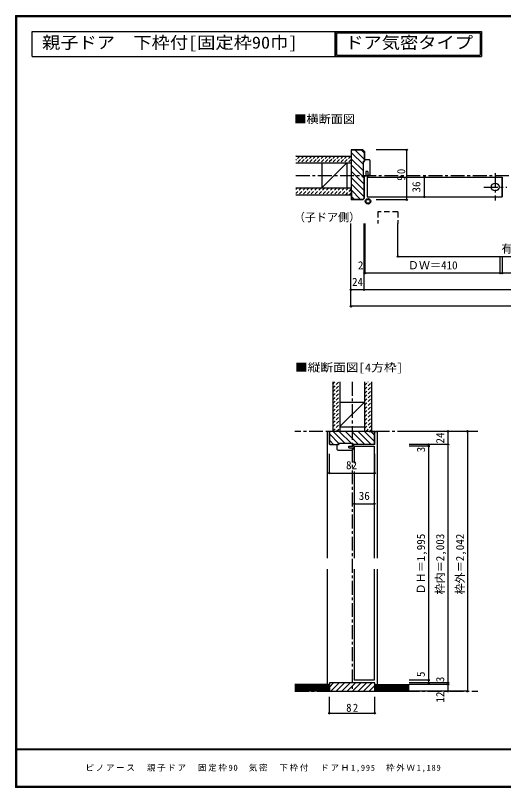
# Model space of a CAD drawing. Units: millimetres at full size, sheet at 1:5; details may follow other scales. Extents: x -973 to 977, y -718 to 696.
# Drawn here: x -973 to -91, y -701 to 696 of the extents above; entities that cross this region are included whole.
import ezdxf
from ezdxf.enums import TextEntityAlignment as Align

# ---------------------------------------------------------------- set-up
doc = ezdxf.new("R2010")
doc.units = ezdxf.units.MM
doc.header["$LTSCALE"] = 5
doc.header["$PDMODE"] = 32
doc.header["$PDSIZE"] = 2.5
for name, pattern in [('CHAIN1', [8, 5, -1, 1, -1]), ('DASHED1', [1.8, 1.2, -0.6]), ('DASHED2', [3, 2, -1])]:
    doc.linetypes.add(name, pattern=pattern)
for name, color, linetype in [('0-0_補助線', 7, 'Continuous'), ('0-1_通り芯', 4, 'CHAIN1'), ('0-3_仕上げ', 2, 'Continuous'), ('0-4_枠', 3, 'Continuous'), ('0-6_扉', 6, 'Continuous'), ('0-A_文字', 3, 'Continuous'), ('0-B_寸法', 7, 'Continuous'), ('0-C_ハッチ', 4, 'DASHED1'), ('F-1_枠', 6, 'Continuous'), ('F-A_文字', 7, 'Continuous')]:
    doc.layers.add(name, color=color, linetype=linetype)
doc.styles.add('ＭＳ ゴシック', font='')
doc.styles.get('ＭＳ ゴシック').set_extended_font_data('MS Gothic')

# ---------------------------------------------------------------- blocks, each defined once
blk = doc.blocks.new('11')
at = {"layer": '0-0_補助線'}
for p, q in [((-16.914, -5.816), (-16.914, 3.184)), ((-13.914, 3.184), (-16.914, 3.184)), ((11.086, 4.984), (11.086, 0.684)), ((-15.914, -6.816), (10.086, -6.816)), ((4.086, -2.716), (11.086, -2.716)), ((11.086, -5.816), (11.086, -2.716))]:
    blk.add_line(p, q, dxfattribs=at)
for points in [[(11.086, 4.984), (-13.914, 4.984), (-13.914, 3.184)], [(4.086, -2.716), (4.086, 0.684), (11.086, 0.684)]]:
    blk.add_lwpolyline(points, dxfattribs=at)
for centre, radius, start, end in [((9.605, -0.78), 4.487, 289.27145, 70.72856), ((9.605, -0.78), 3.887, 292.39487, 67.60513), ((-15.914, -5.816), 1, 180, 270), ((10.086, -5.816), 1, 270, 0)]:
    blk.add_arc(centre, radius, start, end, dxfattribs=at)
blk = doc.blocks.new('02')
at = {"layer": '0-0_補助線'}
for p, q in [((-4.998, -10.239), (-4.998, 14.761)), ((5.802, 17.761), (-3.198, 17.761)), ((6.802, 16.761), (6.802, -9.239)), ((-4.998, -10.239), (-0.698, -10.239)), ((2.702, -3.239), (2.702, -10.239)), ((5.802, -10.239), (2.702, -10.239)), ((5.002, -10.239), (4.402, -10.839))]:
    blk.add_line(p, q, dxfattribs=at)
for points in [[(-4.998, 14.761), (-3.198, 14.761), (-3.198, 17.761)], [(-3.469, -10.239), (-2.869, -10.839), (4.402, -10.839)], [(2.702, -3.239), (-0.698, -3.239), (-0.698, -10.239)]]:
    blk.add_lwpolyline(points, dxfattribs=at)
for centre, start, end in [((5.802, 16.761), 0, 90), ((5.802, -9.239), 270, 0)]:
    blk.add_arc(centre, 1, start, end, dxfattribs=at)

msp = doc.modelspace()

# ---------------------------------------------------------------- linework, layer by layer
at = {"layer": '0-0_補助線', "color": 3}
for p, q in [((-342.347, 405.998), (-344.348, 405.998)), ((-389.141, -78.499), (-389.141, -80.5)), ((-363.141, -78.499), (-389.141, -78.499)), ((-363.141, -80.5), (-363.141, -78.499))]:
    msp.add_line(p, q, dxfattribs=at)
msp.add_lwpolyline([(-344.348, 405.998), (-344.348, 431.998), (-342.347, 431.998)], dxfattribs=at)
at = {"layer": '0-0_補助線'}
for radius in [5, 3.5]:
    msp.add_circle((-335.883, 359.63), radius, dxfattribs=at)
at = {"layer": '0-1_通り芯'}
for p, q in [((-466.347, 406.5), (469.653, 406.5)), ((-364.643, 32.866), (-364.643, -526.5)), ((-137.286, -56.5), (-468, -56.5)), ((-468, -526.5), (-137.286, -526.5))]:
    msp.add_line(p, q, dxfattribs=at)
at = {"layer": '0-1_通り芯', "color": 7}
for p, q in [((-105.884, 410.296), (-105.884, 361.063)), ((-126.419, 385.5), (-84.633, 385.5))]:
    msp.add_line(p, q, dxfattribs=at)
at = {"layer": '0-1_通り芯', "color": 7, "linetype": 'Continuous'}
msp.add_circle((-105.884, 385.5), 7, dxfattribs=at)
at = {"layer": '0-3_仕上げ'}
for p, q in [((-466.347, 441.5), (-366.347, 441.5)), ((-466.347, 429), (-366.347, 429)), ((-466.347, 384), (-366.347, 384)), ((-466.347, 371.5), (-366.347, 371.5)), ((-399.643, 32.866), (-399.643, -56.5)), ((-387.143, 32.866), (-387.143, -56.5)), ((-342.143, 32.866), (-342.143, -56.5)), ((-329.643, 32.866), (-329.643, -56.5)), ((-405.643, -514.5), (-468, -514.5)), ((-405.643, -526.5), (-405.643, -514.5)), ((-323.643, -526.5), (-323.643, -514.5)), ((-323.643, -514.5), (-261.286, -514.5)), ((-405.643, -526.5), (-468, -526.5)), ((-323.643, -526.5), (-261.286, -526.5))]:
    msp.add_line(p, q, dxfattribs=at)
at = {"layer": '0-3_仕上げ', "color": 7}
for p, q in [((-374.347, 429), (-419.347, 384)), ((-387.143, -47.928), (-342.143, -3.5)), ((-405.643, -516), (-468, -516)), ((-323.643, -516), (-261.286, -516)), ((-405.643, -517.5), (-468, -517.5)), ((-405.643, -519), (-468, -519)), ((-405.643, -520.5), (-468, -520.5)), ((-405.643, -522), (-468, -522)), ((-405.643, -523.5), (-468, -523.5)), ((-405.643, -525), (-468, -525)), ((-323.643, -517.5), (-261.286, -517.5)), ((-323.643, -519), (-261.286, -519)), ((-323.643, -520.5), (-261.286, -520.5)), ((-323.643, -522), (-261.286, -522)), ((-323.643, -523.5), (-261.286, -523.5)), ((-323.643, -525), (-261.286, -525))]:
    msp.add_line(p, q, dxfattribs=at)
at = {"layer": '0-3_仕上げ', "color": 3}
for p, q in [((-419.347, 429), (-419.347, 384)), ((-374.347, 429), (-374.347, 384)), ((-387.143, -3.5), (-342.143, -3.5)), ((-387.143, -48.5), (-342.143, -48.5))]:
    msp.add_line(p, q, dxfattribs=at)
at = {"layer": '0-4_枠'}
for p, q in [((-345.383, 452), (-365.847, 452)), ((-365.847, 437.5), (-365.847, 452)), ((-345.383, 452), (-342.847, 449.464)), ((-345.175, 452.5), (-342.347, 449.672)), ((-342.847, 449.464), (-342.847, 432)), ((-342.347, 449.672), (-342.347, 432)), ((-365.847, 437.5), (-366.347, 437.5)), ((-342.847, 365.536), (-342.847, 406)), ((-342.347, 365.328), (-342.347, 406)), ((-365.847, 377.5), (-366.347, 377.5)), ((-365.847, 377.5), (-365.847, 363)), ((-342.847, 365.536), (-345.382, 363)), ((-345.382, 363), (-365.847, 363)), ((-323.643, -56.5), (-405.643, -56.5)), ((-405.143, -79.586), (-405.143, -57)), ((-395.643, -57), (-405.143, -57)), ((-395.643, -57), (-395.643, -56.5)), ((-333.643, -57), (-333.643, -56.5)), ((-333.643, -57), (-324.143, -57)), ((-324.143, -79.586), (-324.143, -57)), ((-404.729, -80), (-405.143, -79.586)), ((-404.936, -80.5), (-389.141, -80.5)), ((-404.729, -80), (-389.141, -80)), ((-324.557, -80), (-363.141, -80)), ((-324.35, -80.5), (-363.141, -80.5)), ((-324.557, -80), (-324.143, -79.586))]:
    msp.add_line(p, q, dxfattribs=at)
at = {"layer": '0-4_枠', "color": 4}
for p, q in [((-405.643, -56.5), (-409.643, -56.5)), ((-409.643, -56.5), (-409.643, -286)), ((-323.643, -56.5), (-319.643, -56.5)), ((-319.643, -56.5), (-319.643, -286)), ((-409.643, -306), (-409.643, -514.5)), ((-319.643, -306), (-319.643, -514.5))]:
    msp.add_line(p, q, dxfattribs=at)
at = {"layer": '0-4_枠'}
for points in [[(-345.175, 452.5), (-366.347, 452.5), (-366.347, 362.5)], [(-342.347, 365.328), (-345.175, 362.5), (-366.347, 362.5)], [(-404.936, -80.5), (-405.643, -79.793), (-405.643, -56.5)], [(-324.35, -80.5), (-323.643, -79.793), (-323.643, -56.5)]]:
    msp.add_lwpolyline(points, dxfattribs=at)
msp.add_lwpolyline([(-405.643, -526.5), (-323.643, -526.5), (-323.643, -511.5), (-405.643, -511.5)], close=True, dxfattribs=at)
at = {"layer": '0-6_扉'}
for p, q in [((-337.347, 403.5), (-337.347, 367.5)), ((-337.347, 403.5), (-93.384, 403.5)), ((-93.384, 403.5), (-93.384, 367.5)), ((-360.643, -83.5), (-324.643, -83.5)), ((-360.643, -83.5), (-360.643, -114.19)), ((-324.643, -83.5), (-324.643, -286)), ((-360.643, -129.422), (-360.643, -286)), ((-360.643, -306), (-360.643, -506.5)), ((-324.643, -306), (-324.643, -506.5)), ((-324.643, -506.5), (-360.643, -506.5))]:
    msp.add_line(p, q, dxfattribs=at)
at = {"layer": '0-6_扉', "linetype": 'DASHED2'}
msp.add_line((-281.852, 340.381), (-281.852, 319.657), dxfattribs=at)
at = {"layer": '0-6_扉'}
msp.add_lwpolyline([(-337.347, 367.5), (-93.384, 367.5), (-93.384, 403.5)], dxfattribs=at)
at = {"layer": '0-6_扉', "linetype": 'DASHED2'}
msp.add_lwpolyline([(-281.852, 340.381), (-317.852, 340.381), (-317.852, 319.657)], dxfattribs=at)
at = {"layer": '0-A_文字'}
for p, q in [((-395.173, 621.667), (-395.173, 666.667)), ((-395.173, 666.667), (-395.173, 621.667)), ((-392.673, 664.167), (-133.068, 664.167)), ((-392.673, 664.167), (-392.673, 624.167)), ((-133.068, 664.167), (-133.068, 624.167)), ((-943.333, 621.667), (-395.173, 621.667)), ((-395.173, 621.667), (-130.568, 621.667)), ((-392.673, 624.167), (-133.068, 624.167))]:
    msp.add_line(p, q, dxfattribs=at)
for points in [[(-943.333, 621.667), (-943.333, 666.667), (-395.173, 666.667)], [(-395.173, 666.667), (-395.173, 621.667), (-395.173, 666.667)], [(-395.173, 666.667), (-130.568, 666.667), (-130.568, 621.667)]]:
    msp.add_lwpolyline(points, dxfattribs=at)
at = {"layer": '0-B_寸法', "color": 4}
for p, q in [((-265.889, 452.5), (-321.115, 452.5)), ((-265.889, 362.5), (-265.889, 452.5)), ((-234.337, 403.5), (-234.337, 367.5)), ((-265.889, 362.5), (-321.115, 362.5)), ((-366.847, 169.657), (-366.847, 319.657)), ((-342.847, 199.657), (-342.847, 319.657)), ((-340.847, 229.657), (-340.847, 319.657)), ((-281.852, 259.657), (-281.852, 319.657)), ((-281.852, 259.657), (282.158, 259.657)), ((-96.884, 229.657), (-96.884, 259.657)), ((-92.884, 229.657), (-92.884, 259.657)), ((342.153, 229.657), (-342.847, 229.657)), ((366.153, 199.657), (-366.847, 199.657)), ((366.153, 169.657), (-366.847, 169.657)), ((-156.286, -56.5), (-261.286, -56.5)), ((-191.286, -56.5), (-191.286, -526.5)), ((-156.286, -56.5), (-156.286, -526.5)), ((-191.286, -80.5), (-261.286, -80.5)), ((-226.286, -83.5), (-261.286, -83.5)), ((-226.286, -80.5), (-226.286, -511.5)), ((-405.643, -131.922), (-405.643, -97.4)), ((-323.643, -131.922), (-323.643, -97.4)), ((-405.643, -131.922), (-323.643, -131.922)), ((-360.643, -187.382), (-324.643, -187.382)), ((-226.286, -506.5), (-261.286, -506.5)), ((-191.286, -511.5), (-261.286, -511.5)), ((-191.286, -514.5), (-261.286, -514.5)), ((-156.286, -526.5), (-261.286, -526.5)), ((-405.643, -566.5), (-405.643, -536.5)), ((-323.643, -566.5), (-323.643, -536.5)), ((-405.643, -566.5), (-323.643, -566.5))]:
    msp.add_line(p, q, dxfattribs=at)
at = {"layer": '0-B_寸法'}
for p in [(-265.889, 452.5), (-234.337, 403.5), (-265.889, 362.5), (-234.337, 367.5), (-281.852, 259.657), (-342.847, 229.657), (-340.847, 229.657), (-96.884, 229.657), (-92.884, 229.657), (-366.847, 199.657), (-342.847, 199.657), (-366.847, 169.657), (-191.286, -56.5), (-156.286, -56.5), (-226.286, -80.5), (-226.286, -83.5), (-191.286, -80.5), (-405.643, -131.922), (-323.643, -131.922), (-360.643, -187.382), (-324.643, -187.382), (-226.286, -506.5), (-226.286, -511.5), (-191.286, -511.5), (-191.286, -514.5), (-191.286, -526.5), (-156.286, -526.5), (-405.643, -566.5), (-323.643, -566.5)]:
    msp.add_point(p, dxfattribs=at)
at = {"layer": '0-C_ハッチ', "linetype": 'Continuous'}
for p, q in [((-365.847, 447.47), (-344.348, 425.971)), ((-359.063, 452), (-342.847, 435.784)), ((-347.749, 452), (-342.847, 447.098)), ((-366.347, 436.657), (-344.348, 414.658)), ((-366.347, 425.342), (-342.847, 401.843)), ((-366.347, 414.029), (-342.847, 390.529)), ((-347.004, 406), (-342.847, 401.843)), ((-366.347, 402.716), (-342.847, 379.216)), ((-366.347, 391.402), (-342.847, 367.902)), ((-366.347, 380.088), (-349.259, 363)), ((-365.847, 368.275), (-360.572, 363)), ((-405.143, -61.784), (-388.428, -78.499)), ((-398.613, -57), (-377.114, -78.499)), ((-387.8, -56.5), (-365.801, -78.499)), ((-376.485, -56.5), (-352.986, -80)), ((-365.172, -56.5), (-341.672, -80)), ((-353.858, -56.5), (-330.358, -80)), ((-342.545, -56.5), (-324.143, -74.902)), ((-330.731, -57), (-324.143, -63.588)), ((-405.143, -73.098), (-398.241, -80)), ((-405.643, -518.992), (-398.151, -511.5)), ((-403.251, -526.5), (-388.251, -511.5)), ((-393.352, -526.5), (-378.352, -511.5)), ((-383.452, -526.5), (-368.452, -511.5)), ((-373.553, -526.5), (-358.553, -511.5)), ((-363.653, -526.5), (-348.653, -511.5)), ((-353.754, -526.5), (-338.754, -511.5)), ((-343.854, -526.5), (-328.854, -511.5)), ((-333.955, -526.5), (-323.643, -516.188)), ((-324.055, -526.5), (-323.643, -526.088))]:
    msp.add_line(p, q, dxfattribs=at)
at = {"layer": '0-C_ハッチ'}
for p, q in [((-458.878, 441.5), (-466.347, 434.031)), ((-465.949, 441.5), (-466.347, 441.102)), ((-451.807, 441.5), (-464.307, 429)), ((-444.736, 441.5), (-457.236, 429)), ((-437.665, 441.5), (-450.165, 429)), ((-430.594, 441.5), (-443.094, 429)), ((-423.523, 441.5), (-436.023, 429)), ((-416.452, 441.5), (-428.952, 429)), ((-409.381, 441.5), (-421.881, 429)), ((-402.31, 441.5), (-414.81, 429)), ((-395.239, 441.5), (-407.739, 429)), ((-388.168, 441.5), (-400.668, 429)), ((-381.096, 441.5), (-393.596, 429)), ((-374.025, 441.5), (-386.525, 429)), ((-366.954, 441.5), (-379.454, 429)), ((-366.347, 435.036), (-372.383, 429)), ((-456.17, 384), (-466.347, 373.823)), ((-463.241, 384), (-466.347, 380.894)), ((-449.099, 384), (-461.599, 371.5)), ((-442.028, 384), (-454.528, 371.5)), ((-434.957, 384), (-447.457, 371.5)), ((-427.886, 384), (-440.386, 371.5)), ((-420.815, 384), (-433.315, 371.5)), ((-413.744, 384), (-426.244, 371.5)), ((-406.673, 384), (-419.173, 371.5)), ((-399.601, 384), (-412.101, 371.5)), ((-392.53, 384), (-405.03, 371.5)), ((-385.459, 384), (-397.959, 371.5)), ((-378.388, 384), (-390.888, 371.5)), ((-371.317, 384), (-383.817, 371.5)), ((-366.347, 381.899), (-376.746, 371.5)), ((-366.347, 374.828), (-369.675, 371.5)), ((-399.643, 28.96), (-395.737, 32.866)), ((-399.643, 21.889), (-388.666, 32.866)), ((-342.143, 26.252), (-335.529, 32.866)), ((-342.143, 19.181), (-329.643, 31.681)), ((-399.643, 14.818), (-387.143, 27.318)), ((-399.643, 7.747), (-387.143, 20.247)), ((-342.143, 12.11), (-329.643, 24.61)), ((-342.143, 5.039), (-329.643, 17.539)), ((-399.643, 0.676), (-387.143, 13.176)), ((-399.643, -6.395), (-387.143, 6.105)), ((-342.143, -2.032), (-329.643, 10.468)), ((-342.143, -9.103), (-329.643, 3.397)), ((-399.643, -13.466), (-387.143, -0.966)), ((-399.643, -20.537), (-387.143, -8.037)), ((-342.143, -16.174), (-329.643, -3.674)), ((-342.143, -23.246), (-329.643, -10.746)), ((-399.643, -27.608), (-387.143, -15.108)), ((-399.643, -34.679), (-387.143, -22.179)), ((-342.143, -30.317), (-329.643, -17.817)), ((-342.143, -37.388), (-329.643, -24.888)), ((-399.643, -41.751), (-387.143, -29.251)), ((-399.321, -48.5), (-387.143, -36.322)), ((-342.143, -44.459), (-329.643, -31.959)), ((-342.143, -51.53), (-329.643, -39.03)), ((-399.643, -55.893), (-387.143, -43.393)), ((-393.179, -56.5), (-387.143, -50.464)), ((-340.042, -56.5), (-329.643, -46.101)), ((-332.971, -56.5), (-329.643, -53.172))]:
    msp.add_line(p, q, dxfattribs=at)
at = {"layer": 'F-1_枠'}
for p, q in [((-973.347, 695.833), (-973.347, -700.833)), ((-973.347, 695.833), (976.653, 695.833)), ((-973.347, 695), (976.653, 695)), ((-973.347, 694.167), (976.653, 694.167)), ((-972.514, 695.833), (-972.514, -700.833)), ((-971.68, 695.833), (-971.68, -700.833)), ((976.653, -631.667), (-973.347, -631.667)), ((976.653, -632.5), (-973.347, -632.5)), ((976.653, -699.167), (-973.347, -699.167)), ((976.653, -700), (-973.347, -700)), ((976.653, -700.833), (-973.347, -700.833))]:
    msp.add_line(p, q, dxfattribs=at)

# ---------------------------------------------------------------- block references
at = {"layer": '0-0_補助線'}
for name, p in [('02', (-339.149, 416.737)), ('11', (-374.727, -83.684))]:
    msp.add_blockref(name, p, dxfattribs=at)

# ---------------------------------------------------------------- texts
at = {"layer": '0-A_文字', "style": 'ＭＳ ゴシック', "width": 1.1}
for s, p in [('親子ドア\u3000下枠付[固定枠90巾]', (-925.208, 629.167)), ('ドア気密タイプ', (-377.048, 629.167))]:
    msp.add_text(s, height=21.99, dxfattribs=at).set_placement(p, align=Align.BOTTOM_LEFT)
at = {"layer": '0-A_文字', "color": 7, "style": 'ＭＳ ゴシック'}
for s, width, p in [('■横断面図', 1.1, (-469.209, 496.5)), ('■縦断面図[4方枠]', 1.15, (-468, 47.256))]:
    msp.add_text(s, height=14.66, dxfattribs=dict(at, width=width)).set_placement(p, align=Align.BOTTOM_LEFT)
msp.add_text('（子ドア側）', height=14.66, dxfattribs=at).set_placement((-470, 319), align=Align.BOTTOM_LEFT)
at = {"layer": '0-B_寸法', "style": 'ＭＳ ゴシック'}
for s, p in [('36', (-236.837, 375.5)), ('24', (-193.786, -78.5)), ('3', (-228.449, -94.385)), ('ＤＨ＝1,995', (-228.466, -351.5)), ('枠内＝2,003', (-193.786, -351.5)), ('枠外＝2,042', (-157.771, -351.5)), ('5', (-228.786, -500.875)), ('3', (-193.786, -510.25)), ('12', (-193.786, -547.125))]:
    msp.add_text(s, height=14.66, rotation=90, dxfattribs=at).set_placement(p, align=Align.BOTTOM_LEFT)
for s, p in [('有効開口寸法＝1,021', (-94.847, 262.157)), ('2', (-354.169, 232.157)), ('ＤＷ＝410', (-263.865, 232.157)), ('24', (-364.847, 202.157)), ('82', (-375.643, -129.422)), ('36', (-352.643, -184.882))]:
    msp.add_text(s, height=14.66, dxfattribs=at).set_placement(p, align=Align.BOTTOM_LEFT)
at = {"layer": '0-B_寸法', "insert": (-268.389, 396.875), "char_height": 14.66, "attachment_point": 7, "rotation": 90, "style": 'ＭＳ ゴシック'}
msp.add_mtext('\\T1.27;\\W0.95;90', dxfattribs=at)
at = {"layer": '0-B_寸法', "insert": (-375.268, -564), "char_height": 14.66, "attachment_point": 7, "style": 'ＭＳ ゴシック'}
msp.add_mtext('\\T1.27;\\W0.95;82', dxfattribs=at)
at = {"layer": 'F-A_文字', "insert": (-846.68, -673.333), "char_height": 11, "attachment_point": 7, "style": 'ＭＳ ゴシック'}
msp.add_mtext('\\T1.2;ピノアース\u3000親子ドア\u3000固定枠90\u3000気密\u3000下枠付\u3000ドアＨ1,995\u3000枠外Ｗ1,189', dxfattribs=at)

doc.saveas('drawing.dxf')
